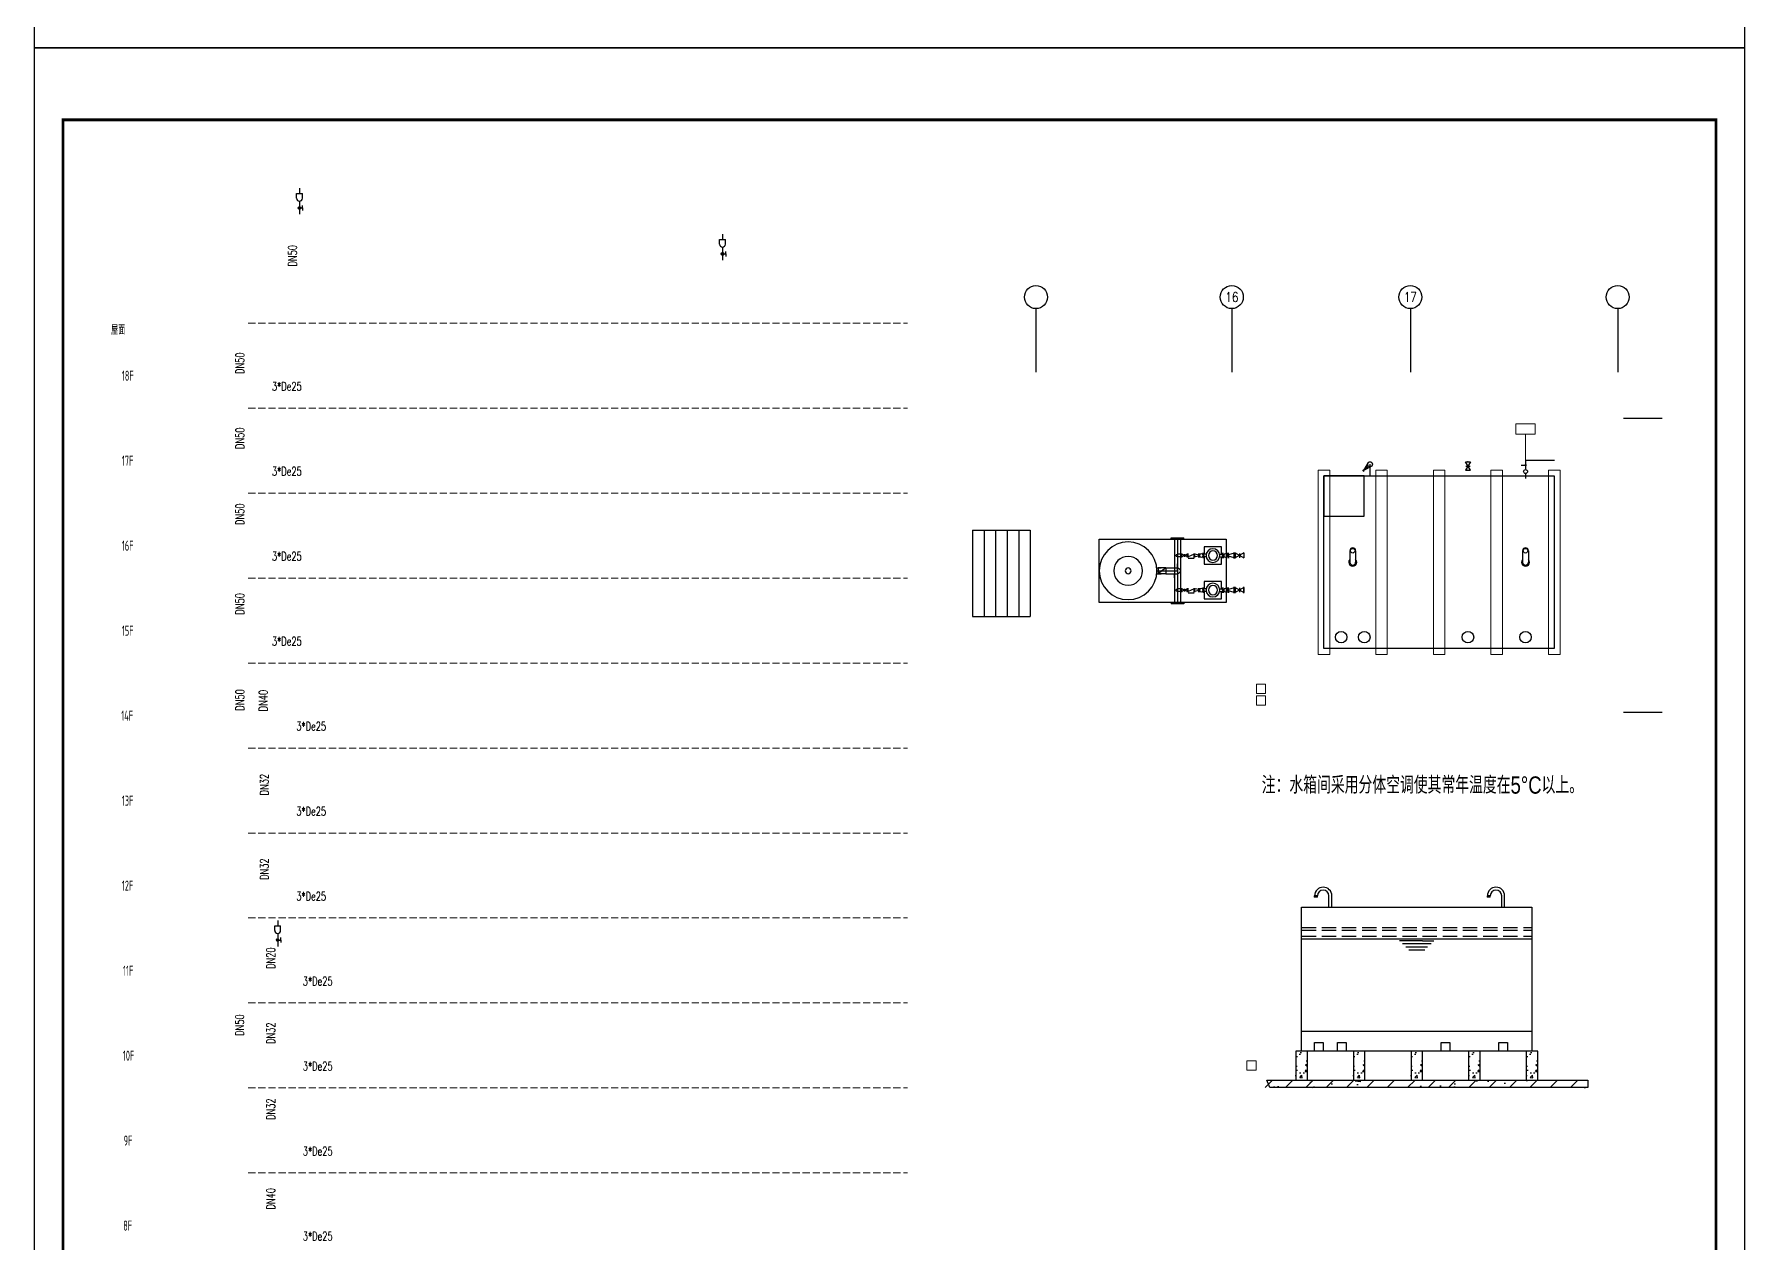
# Model space of a CAD drawing. Extents: x 115549 to 768939, y -502199 to 402497.
# Drawn here: x 181745 to 241145, y -94177 to -52228 of the extents above; entities that cross this region are included whole.
import ezdxf
from ezdxf.enums import TextEntityAlignment as Align

# ---------------------------------------------------------------- set-up
doc = ezdxf.new("R2010")
doc.units = 0
doc.header["$LTSCALE"] = 1000
doc.header["$MEASUREMENT"] = 0
doc.linetypes.add('__DASH', pattern=[0.35, 0.25, -0.1])
doc.linetypes.add('DASH', pattern=[0.35, 0.25, -0.1])
for name, color, linetype in [('AXIS', 3, 'Continuous'), ('AXIS_TEXT', 7, 'Continuous'), ('DET1', 1, 'Continuous'), ('EQUIP_阀门', 7, 'Continuous'), ('G', 3, 'Continuous'), ('Gps-给水设备', 2, 'Continuous'), ('GPS-给水高压', 90, 'Continuous'), ('GPS-设备', 2, 'Continuous'), ('gps-附件', 4, 'Continuous'), ('GPS－标注', 4, 'Continuous'), ('PIPE-双管', 4, 'Continuous'), ('PUB_TEXT', 7, 'Continuous'), ('PUB_TITLE', 4, 'Continuous'), ('S_SURFACE', 6, 'Continuous'), ('TWT_DOTE', 5, 'Continuous'), ('TWT_TEXT', 7, 'Continuous'), ('VALVE_喷淋', 7, 'Continuous'), ('VALVE_废水', 7, 'Continuous'), ('WINDOW', 4, 'Continuous'), ('剪力墙', 252, 'Continuous'), ('填充', 8, 'Continuous'), ('楼板填充', 8, 'Continuous')]:
    doc.layers.add(name, color=color, linetype=linetype)
doc.layers.add('水箱条件', color=6, linetype='Continuous', lineweight=9)
doc.layers.add('给排水', color=6, linetype='Continuous', lineweight=9)
doc.styles.add('_TCH_AXIS', font='COMPLEX', dxfattribs={"bigfont": 'GBCBIG'})
doc.styles.add('_TCH_DIM', font='SIMPLEX', dxfattribs={"bigfont": 'GBCBIG'})
doc.styles.add('COMPLEX', font='COMPLEX')
doc.styles.get("Standard").update_dxf_attribs({"font": 'gbenor.shx', "bigfont": 'gbcbig.shx'})
doc.styles.add('给排水', font='sim.shx', dxfattribs={"width": 0.8, "bigfont": 'hztxt.shx'})

# ---------------------------------------------------------------- blocks, each defined once
blk = doc.blocks.new('*X1063')
at = {"color": 0}
for p, q in [((67765, 41337), (67838, 41410)), ((67846, 41260), (67765, 41341)), ((67766, 41321), (67854, 41409)), ((67828, 41261), (67766, 41323)), ((67861, 41263), (67768, 41356)), ((67769, 41358), (67817, 41406)), ((67770, 41307), (67868, 41405)), ((67874, 41268), (67773, 41369)), ((67776, 41295), (67880, 41399)), ((67799, 41272), (67777, 41294)), ((67885, 41275), (67780, 41380)), ((67784, 41285), (67890, 41391)), ((67894, 41283), (67788, 41389)), ((67793, 41277), (67898, 41382)), ((67902, 41293), (67798, 41397)), ((67804, 41269), (67906, 41371)), ((67908, 41304), (67809, 41403)), ((67816, 41264), (67911, 41359)), ((67913, 41318), (67822, 41408)), ((67830, 41261), (67914, 41345)), ((67915, 41333), (67838, 41410)), ((67848, 41260), (67914, 41327)), ((67913, 41353), (67858, 41408)), ((67872, 41267), (67908, 41303))]:
    blk.add_line(p, q, dxfattribs=at)
blk = doc.blocks.new('$Standard$00000035')
at = {"layer": 'DET1'}
for p, q in [((-121, 856), (121, 856)), ((-121, 663), (-121, 856)), ((121, 663), (121, 856)), ((36, 264), (132, 264)), ((132, 264), (132, 367)), ((132, 264), (132, 161))]:
    blk.add_line(p, q, dxfattribs=at)
blk.add_circle((0, 264), 53.3, dxfattribs=at)
blk.add_arc((0, 663), 121, 180, 0, dxfattribs=at)
at = {"layer": 'G', "linetype": 'Continuous'}
for p, q in [((0, 1075), (0, 856)), ((0, 539), (0, 0))]:
    blk.add_line(p, q, dxfattribs=at)
at = {"layer": 'DET1', "xscale": 0.6826941818217165, "yscale": 0.6826941818217165, "zscale": 0.6826941818217165}
blk.add_blockref('*X1063', (-46313, -27955), dxfattribs=at)
blk = doc.blocks.new('$ATTACHMENT$00000350')
at = {"color": 6, "xscale": 0.7000000000116415, "yscale": 0.7000000000116415, "zscale": 0.7000000000116415}
blk.add_blockref('$Standard$00000035', (0, 0), dxfattribs=at)
blk = doc.blocks.new('_AXISO')
blk.add_circle((0, 0), 0.5)
at = {"layer": 'AXIS_TEXT', "style": 'COMPLEX', "width": 1.041667}
blk.add_attdef('A', text='', height=0.56, dxfattribs=at).set_placement((-0.25, -0.28), (0.25, -0.28), align=Align.FIT)
blk = doc.blocks.new('fsdfrew')
at = {"layer": '水箱条件'}
for points in [[(3534011, 801065), (3534211, 801065), (3534211, 797865), (3534011, 797865)], [(3535011, 801065), (3535211, 801065), (3535211, 797865), (3535011, 797865)], [(3536011, 801065), (3536211, 801065), (3536211, 797865), (3536011, 797865)], [(3537011, 801065), (3537211, 801065), (3537211, 797865), (3537011, 797865)], [(3538011, 801065), (3538211, 801065), (3538211, 797865), (3538011, 797865)], [(3538111, 800965), (3538111, 797965), (3534111, 797965), (3534111, 800965)]]:
    blk.add_lwpolyline(points, close=True, dxfattribs=at)
blk = doc.blocks.new('$VALVE$00000296')
for points in [[(-125, 72), (-125, -72), (125, 72), (125, -72), (-125, 72)], [(0, 60), (0, -64)]]:
    blk.add_lwpolyline(points)
for p in [(-125, 0), (125, 0)]:
    blk.add_point(p)
blk = doc.blocks.new('$VALVE$00000642')
for p, q in [((-0.87, 0.5), (0.87, 0.5)), ((-0.87, 0.5), (0.87, -0.5)), ((-0.87, 0.5), (-0.87, -0.5)), ((0.87, 0.5), (0.87, -0.5)), ((-0.87, -0.5), (0.87, -0.5))]:
    blk.add_line(p, q)
at = {"const_width": 0.146}
blk.add_lwpolyline([(-0.07, 0, 1), (0.07, 0, 1)], format="xyb", close=True, dxfattribs=at)
for p in [(-0.87, 0), (0.87, 0)]:
    blk.add_point(p)
at = {"color": 7, "flags": 9}
for tag in ['YSIZE', 'XSIZE']:
    blk.add_attdef(tag, (0, 0), '', height=0.00347, dxfattribs=at)
blk = doc.blocks.new('fiojfr')
at = {"layer": 'PIPE-双管'}
for p, q in [((732, 0), (732, 22)), ((952, 22), (732, 22)), ((952, 0), (732, 0)), ((792, 0), (792, -1100)), ((892, 0), (892, -1100)), ((952, 0), (952, 22)), ((792, -430), (792, -670)), ((1048, -500), (842, -500)), ((892, -430), (892, -500)), ((1203, -500), (1129, -500)), ((1048, -600), (842, -600)), ((892, -670), (892, -600)), ((1203, -600), (1129, -600)), ((732, -1100), (952, -1100)), ((732, -1100), (732, -1122)), ((732, -1122), (952, -1122)), ((952, -1100), (952, -1122))]:
    blk.add_line(p, q, dxfattribs=at)
at = {"layer": 'TWT_DOTE'}
for p, q in [((842, 0), (842, -1100)), ((842, -550), (842, -430)), ((842, -550), (842, -670)), ((1200, -550), (846, -550))]:
    blk.add_line(p, q, dxfattribs=at)
at = {"layer": 'WINDOW'}
blk.add_lwpolyline([(0, 0), (0, -1100), (2200, -1100), (2200, 0)], close=True, dxfattribs=at)
at = {"layer": '剪力墙', "color": 3}
for p, q in [((-311, -240, 0), (-311, -327, 0)), ((-311, -240, 0), (-311, -327, 0)), ((-161, -240, 0), (-311, -327, 0)), ((-311, -240, 0), (-161, -327, 0)), ((-236, -248, 0), (-236, -322, 0)), ((-161, -339, 0), (-161, -230, 0)), ((-161, -240, 0), (-161, -327, 0)), ((-144, -339, 0), (-144, -230, 0)), ((-144, -230, 0), (-144, -339, 0)), ((-144, -230, 0), (-144, -339, 0)), ((-144, -243, 0), (-43, -273, 0)), ((-144, -326, 0), (-43, -297, 0)), ((-43, -285), (-43, -240)), ((-43, -320, 0), (-43, -249, 0)), ((-43, -285), (-43, -330)), ((-32, -285), (-32, -240)), ((-32, -285), (-32, -330)), ((50, -285), (50, -240)), ((50, -285), (50, -330)), ((62, -285), (62, -240)), ((110, -261), (62, -261)), ((62, -285), (62, -330)), ((344, -261), (384, -261)), ((384, -285), (384, -240)), ((384, -285), (384, -330)), ((396, -285), (396, -240)), ((396, -285), (396, -330)), ((462, -285), (462, -250)), ((462, -319), (462, -250)), ((473, -285), (473, -250)), ((473, -319), (473, -250)), ((473, -276), (543, -261)), ((473, -294), (543, -308)), ((543, -319), (543, -250)), ((555, -319), (555, -250)), ((555, -261), (656, -308)), ((656, -319), (656, -250)), ((667, -319), (667, -250)), ((667, -308), (768, -261)), ((667, -261), (768, -308)), ((718, -308), (718, -261)), ((768, -319), (768, -250)), ((780, -319), (780, -250)), ((780, -261), (842, -261)), ((816, -261), (842, -261)), ((816, -261), (842, -261)), ((110, -308), (62, -308)), ((344, -308), (384, -308)), ((555, -336), (658, -336)), ((780, -308), (842, -308)), ((816, -308), (842, -308)), ((816, -308), (842, -308)), ((-311, -939, 0), (-311, -830, 0)), ((-311, -840, 0), (-311, -927, 0)), ((-311, -840, 0), (-311, -927, 0)), ((-311, -840, 0), (-161, -927, 0)), ((-161, -840, 0), (-311, -927, 0)), ((-236, -848, 0), (-236, -922, 0)), ((-161, -939, 0), (-161, -830, 0)), ((-161, -840, 0), (-161, -927, 0)), ((-144, -830, 0), (-144, -939, 0)), ((-144, -830, 0), (-144, -939, 0)), ((-144, -939, 0), (-144, -830, 0)), ((-144, -843, 0), (-43, -873, 0)), ((-43, -885), (-43, -840)), ((-43, -920, 0), (-43, -849, 0)), ((-43, -885), (-43, -930)), ((-32, -885), (-32, -840)), ((-32, -885), (-32, -930)), ((50, -885), (50, -840)), ((50, -885), (50, -930)), ((62, -885), (62, -840)), ((110, -861), (62, -861)), ((62, -885), (62, -930)), ((344, -861), (384, -861)), ((384, -885), (384, -840)), ((384, -885), (384, -930)), ((396, -885), (396, -840)), ((396, -885), (396, -930)), ((462, -919), (462, -850)), ((462, -885), (462, -850)), ((473, -919), (473, -850)), ((473, -885), (473, -850)), ((473, -876), (543, -861)), ((543, -919), (543, -850)), ((555, -919), (555, -850)), ((555, -861), (656, -908)), ((656, -919), (656, -850)), ((667, -919), (667, -850)), ((667, -861), (768, -908)), ((667, -908), (768, -861)), ((718, -908), (718, -861)), ((768, -919), (768, -850)), ((780, -919), (780, -850)), ((780, -861), (842, -861)), ((816, -861), (842, -861)), ((816, -861), (842, -861)), ((-144, -926, 0), (-43, -897, 0)), ((110, -908), (62, -908)), ((344, -908), (384, -908)), ((473, -894), (543, -908)), ((555, -936), (658, -936)), ((780, -907), (842, -907)), ((816, -907), (842, -907)), ((816, -907), (842, -907))]:
    blk.add_line(p, q, dxfattribs=at)
for points in [[(77, -261), (77, -135), (377, -135), (377, -261)], [(377, -308), (377, -435), (77, -435), (77, -308)], [(77, -861), (77, -735), (377, -735), (377, -861)], [(377, -908), (377, -1035), (77, -1035), (77, -908)]]:
    blk.add_lwpolyline(points, dxfattribs=at)
for points in [[(658, -336, 0, 10, 0), (627, -336, 10, 10, 0)], [(658, -936, 0, 10, 0), (627, -936, 10, 10, 0)]]:
    blk.add_lwpolyline(points, format="xyseb", dxfattribs=at)
for centre, radius in [((9, -285), 30), ((227, -285), 119), ((227, -285), 79.8), ((428, -285), 30), ((1700, -550), 500), ((1700, -550), 250), ((1700, -550), 50), ((9, -885), 30), ((227, -885), 119), ((227, -885), 79.8), ((428, -885), 30)]:
    blk.add_circle(centre, radius, dxfattribs=at)
for centre, radius, start, end in [((842, -285), 23.4, 270, 90), ((842, -550), 50, 90, 270), ((842, -884), 23.4, 270, 90)]:
    blk.add_arc(centre, radius, start, end, dxfattribs=at)
at = {"layer": 'EQUIP_阀门', "xscale": 75.05553499469534, "yscale": 100, "zscale": 75.05553499469534}
blk.add_blockref('$VALVE$00000642', (1113, -550), dxfattribs=at)
blk = doc.blocks.new('gsgth')
for p, q in [((1283174, -67716), (1283212, -67678)), ((1283318, -67822), (1283193, -67697)), ((1283318, -67822), (1283193, -67697)), ((1283318, -67917), (1283193, -67697)), ((1283413, -67822), (1283193, -67697))]:
    blk.add_line(p, q)
blk.add_circle((1283366, -67870), 67.2)
blk = doc.blocks.new('gsdhydj')
at = {"rotation": 270}
blk.add_blockref('gsgth', (1351630, 1215639), dxfattribs=at)
blk = doc.blocks.new('1')
for p, q in [((341980, 153948), (342980, 153948)), ((341980, 152448), (342980, 152448))]:
    blk.add_line(p, q)
for points in [[(352080, 154891), (352080, 151891), (348080, 151891), (348080, 154891)], [(346380, 152692), (344180, 152692), (344180, 153792), (346380, 153792)]]:
    blk.add_lwpolyline(points, close=True)
for points in [[(341980, 153948), (341980, 152448)], [(342180, 153948), (342180, 152448)], [(342380, 153948), (342380, 152448)], [(342580, 153948), (342580, 152448)], [(342780, 153948), (342780, 152448)], [(342980, 153948), (342980, 152448)]]:
    blk.add_lwpolyline(points)
for centre in [(348380, 152091), (348780, 152091), (350580, 152091), (351580, 152091)]:
    blk.add_circle(centre, 100)
at = {"layer": 'AXIS'}
for p, q in [((343080, 157793), (343080, 156691)), ((346480, 157793), (346480, 156691)), ((349580, 157793), (349580, 156691)), ((353180, 157793), (353180, 156691)), ((353280, 155891), (353954, 155891)), ((353280, 150791), (353954, 150791))]:
    blk.add_line(p, q, dxfattribs=at)
at = {"layer": 'Gps-给水设备'}
for p, q in [((348530, 153591), (348530, 153391)), ((348630, 153591), (348630, 153391)), ((351530, 153591), (351530, 153391)), ((351630, 153591), (351630, 153391))]:
    blk.add_line(p, q, dxfattribs=at)
for centre, radius, start, end in [((348580, 153591), 50, 0, 180), ((351580, 153591), 50, 0, 180), ((348580, 153391), 70, 135.5847, 44.4153), ((348580, 153391), 50, 180, 0), ((351580, 153391), 70, 135.5847, 44.4153), ((351580, 153391), 50, 180, 0)]:
    blk.add_arc(centre, radius, start, end, dxfattribs=at)
at = {"layer": 'GPS-给水高压', "color": 90}
blk.add_line((348880, 154891), (348880, 155091), dxfattribs=at)
at = {"layer": 'gps-附件'}
for centre in [(348580, 153591), (351580, 153591)]:
    blk.add_circle(centre, 40, dxfattribs=at)
at = {"layer": 'VALVE_喷淋'}
for p, q in [((351505, 155078, 15), (351580, 155078, 15)), ((352083, 155155, 8), (351580, 155155, 8)), ((351580, 155155, 8), (351580, 155005, 22)), ((351580, 154925, 29), (351580, 154846, 36))]:
    blk.add_line(p, q, dxfattribs=at)
for centre, radius in [((351580, 155078, 15), 11.3), ((351580, 154965, 25), 35)]:
    blk.add_circle(centre, radius, dxfattribs=at)
at = {"layer": '填充'}
blk.add_lwpolyline([(348780, 154891), (348080, 154891), (348080, 154191), (348780, 154191)], close=True, dxfattribs=at)
at = {"layer": '给排水'}
blk.add_line((351580, 155155, 8), (351580, 155615, -53), dxfattribs=at)
at = {"layer": '给排水', "elevation": 36}
blk.add_lwpolyline([(351413, 155615), (351747, 155615), (351747, 155791), (351413, 155791)], close=True, dxfattribs=at)
at = {"layer": '给排水'}
for points in [[(346907, 151111), (347067, 151111), (347067, 151273), (346907, 151273)], [(346907, 150911), (347067, 150911), (347067, 151072), (346907, 151072)]]:
    blk.add_lwpolyline(points, close=True, dxfattribs=at)
at = {"xscale": -1}
blk.add_blockref('fiojfr', (346380, 153792), dxfattribs=at)
at = {"layer": 'AXIS', "xscale": 400, "yscale": 400, "zscale": 400}
for p in [(343080, 157993), (353180, 157993)]:
    blk.add_blockref('_AXISO', p, dxfattribs=at)
at = {"layer": 'AXIS'}
ref = blk.add_blockref('_AXISO', (346480, 157993), dxfattribs=dict(at, xscale=400, yscale=400, zscale=400))
ref.add_attrib('A', '16', dxfattribs={"layer": 'AXIS_TEXT', "height": 164.2, "style": '_TCH_AXIS'}).set_placement((346367, 157911), (346594, 157911), align=Align.FIT)
ref = blk.add_blockref('_AXISO', (349580, 157993), dxfattribs=dict(at, xscale=400, yscale=400, zscale=400))
ref.add_attrib('A', '17', dxfattribs={"layer": 'AXIS_TEXT', "height": 164.2, "style": '_TCH_AXIS'}).set_placement((349466, 157911), (349693, 157911), align=Align.FIT)
at = {"layer": 'VALVE_喷淋', "xscale": 0.6399999998975545, "yscale": 0.6399999998975545, "zscale": 0.6399999998975545, "rotation": 180}
blk.add_blockref('gsdhydj', (1170486, 111746, -1500), dxfattribs=at)
at = {"layer": 'VALVE_废水', "xscale": 0.6, "yscale": -0.6, "zscale": 0.6, "rotation": 270.0000000002431}
blk.add_blockref('$VALVE$00000296', (350580, 155061), dxfattribs=at)
at = {"layer": '填充', "xscale": -1}
blk.add_blockref('fsdfrew', (3886191, -646074), dxfattribs=at)
at = {"layer": 'TWT_TEXT', "style": '给排水', "width": 0.8}
blk.add_text('注：水箱间采用分体空调使其常年温度在5°C以上。', height=300, dxfattribs=at).set_placement((347000, 149374))
blk = doc.blocks.new('4')
at = {"layer": 'S_SURFACE'}
h = blk.add_hatch(dxfattribs=at)
h.set_pattern_fill('混凝土', color=252, scale=50, style=0)
h.set_pattern_definition([(50, (-2046968.7, 220705.8), (358.63009, -31.376067), [37.5, -412.5]), (355, (-2046968.7, 220705.8), (-69.375667, 376.096067), [30, -330]), (100.4514, (-2046938.8, 220703.2), (289.25469, 344.71977), [31.870095, -350.571056]), (46.1842, (-2046968.7, 220805.8), (533.620524, -82.75951), [56.25, -618.75]), (96.6356, (-2046924.23, 220798.9), (467.33135, 487.05894), [47.80514, -525.8565]), (351.1842, (-2046968.7, 220805.8), (467.33097, 487.0593), [45, -495]), (21, (-2046918.7, 220780.8), (298.453526, -201.309445), [37.5, -412.5]), (326, (-2046918.7, 220780.8), (121.657666, 362.57502), [30, -330]), (71.4514, (-2046893.83, 220764.04), (420.111314, 161.26525), [31.870095, -350.571056]), (37.5, (-2046968.7, 220705.81), (6.079928, 166.446927), [0, -326, 0, -335, 0, -331.25]), (7.5, (-2046968.7, 220705.81), (131.534769, 197.205856), [0, -191, 0, -318.5, 0, -126.25]), (327.5, (-2047080.2, 220705.81), (266.911218, -11.277436), [0, -125, 0, -390, 0, -517.5]), (317.5, (-2047130.2, 220705.81), (291.593085, 50.052491), [0, -162.5, 0, -259, 0, -367.5])])
h.paths.add_polyline_path([(323528, 55142), (323728, 55142), (323728, 54642), (323528, 54642)])
h = blk.add_hatch(dxfattribs=at)
h.set_pattern_fill('混凝土', color=252, scale=50, style=0)
h.set_pattern_definition([(50, (-2045968.7, 220705.8), (358.63009, -31.376067), [37.5, -412.5]), (355, (-2045968.7, 220705.8), (-69.375667, 376.096067), [30, -330]), (100.4514, (-2045938.8, 220703.2), (289.25469, 344.71977), [31.870095, -350.571056]), (46.1842, (-2045968.7, 220805.8), (533.620524, -82.75951), [56.25, -618.75]), (96.6356, (-2045924.23, 220798.9), (467.33135, 487.05894), [47.80514, -525.8565]), (351.1842, (-2045968.7, 220805.8), (467.33097, 487.0593), [45, -495]), (21, (-2045918.7, 220780.8), (298.453526, -201.309445), [37.5, -412.5]), (326, (-2045918.7, 220780.8), (121.657666, 362.57502), [30, -330]), (71.4514, (-2045893.83, 220764.04), (420.111314, 161.26525), [31.870095, -350.571056]), (37.5, (-2045968.7, 220705.81), (6.079928, 166.446927), [0, -326, 0, -335, 0, -331.25]), (7.5, (-2045968.7, 220705.81), (131.534769, 197.205856), [0, -191, 0, -318.5, 0, -126.25]), (327.5, (-2046080.2, 220705.81), (266.911218, -11.277436), [0, -125, 0, -390, 0, -517.5]), (317.5, (-2046130.2, 220705.81), (291.593085, 50.052491), [0, -162.5, 0, -259, 0, -367.5])])
h.paths.add_polyline_path([(324528, 55142), (324728, 55142), (324728, 54642), (324528, 54642)])
h = blk.add_hatch(dxfattribs=at)
h.set_pattern_fill('混凝土', color=252, scale=50, style=0)
h.set_pattern_definition([(50, (-2044968.7, 220705.8), (358.63009, -31.376067), [37.5, -412.5]), (355, (-2044968.7, 220705.8), (-69.375667, 376.096067), [30, -330]), (100.4514, (-2044938.8, 220703.2), (289.25469, 344.71977), [31.870095, -350.571056]), (46.1842, (-2044968.7, 220805.8), (533.620524, -82.75951), [56.25, -618.75]), (96.6356, (-2044924.23, 220798.9), (467.33135, 487.05894), [47.80514, -525.8565]), (351.1842, (-2044968.7, 220805.8), (467.33097, 487.0593), [45, -495]), (21, (-2044918.7, 220780.8), (298.453526, -201.309445), [37.5, -412.5]), (326, (-2044918.7, 220780.8), (121.657666, 362.57502), [30, -330]), (71.4514, (-2044893.83, 220764.04), (420.111314, 161.26525), [31.870095, -350.571056]), (37.5, (-2044968.7, 220705.81), (6.079928, 166.446927), [0, -326, 0, -335, 0, -331.25]), (7.5, (-2044968.7, 220705.81), (131.534769, 197.205856), [0, -191, 0, -318.5, 0, -126.25]), (327.5, (-2045080.2, 220705.81), (266.911218, -11.277436), [0, -125, 0, -390, 0, -517.5]), (317.5, (-2045130.2, 220705.81), (291.593085, 50.052491), [0, -162.5, 0, -259, 0, -367.5])])
h.paths.add_polyline_path([(325528, 55142), (325728, 55142), (325728, 54642), (325528, 54642)])
h = blk.add_hatch(dxfattribs=at)
h.set_pattern_fill('混凝土', color=252, scale=50, style=0)
h.set_pattern_definition([(50, (-2043968.7, 220705.8), (358.63009, -31.376067), [37.5, -412.5]), (355, (-2043968.7, 220705.8), (-69.375667, 376.096067), [30, -330]), (100.4514, (-2043938.8, 220703.2), (289.25469, 344.71977), [31.870095, -350.571056]), (46.1842, (-2043968.7, 220805.8), (533.620524, -82.75951), [56.25, -618.75]), (96.6356, (-2043924.23, 220798.9), (467.33135, 487.05894), [47.80514, -525.8565]), (351.1842, (-2043968.7, 220805.8), (467.33097, 487.0593), [45, -495]), (21, (-2043918.7, 220780.8), (298.453526, -201.309445), [37.5, -412.5]), (326, (-2043918.7, 220780.8), (121.657666, 362.57502), [30, -330]), (71.4514, (-2043893.83, 220764.04), (420.111314, 161.26525), [31.870095, -350.571056]), (37.5, (-2043968.7, 220705.81), (6.079928, 166.446927), [0, -326, 0, -335, 0, -331.25]), (7.5, (-2043968.7, 220705.81), (131.534769, 197.205856), [0, -191, 0, -318.5, 0, -126.25]), (327.5, (-2044080.2, 220705.81), (266.911218, -11.277436), [0, -125, 0, -390, 0, -517.5]), (317.5, (-2044130.2, 220705.81), (291.593085, 50.052491), [0, -162.5, 0, -259, 0, -367.5])])
h.paths.add_polyline_path([(326528, 55142), (326728, 55142), (326728, 54642), (326528, 54642)])
h = blk.add_hatch(dxfattribs=at)
h.set_pattern_fill('混凝土', color=252, scale=50, style=0)
h.set_pattern_definition([(50, (-2042968.7, 220705.8), (358.63009, -31.376067), [37.5, -412.5]), (355, (-2042968.7, 220705.8), (-69.375667, 376.096067), [30, -330]), (100.4514, (-2042938.8, 220703.2), (289.25469, 344.71977), [31.870095, -350.571056]), (46.1842, (-2042968.7, 220805.8), (533.620524, -82.75951), [56.25, -618.75]), (96.6356, (-2042924.23, 220798.9), (467.33135, 487.05894), [47.80514, -525.8565]), (351.1842, (-2042968.7, 220805.8), (467.33097, 487.0593), [45, -495]), (21, (-2042918.7, 220780.8), (298.453526, -201.309445), [37.5, -412.5]), (326, (-2042918.7, 220780.8), (121.657666, 362.57502), [30, -330]), (71.4514, (-2042893.83, 220764.04), (420.111314, 161.26525), [31.870095, -350.571056]), (37.5, (-2042968.7, 220705.81), (6.079928, 166.446927), [0, -326, 0, -335, 0, -331.25]), (7.5, (-2042968.7, 220705.81), (131.534769, 197.205856), [0, -191, 0, -318.5, 0, -126.25]), (327.5, (-2043080.2, 220705.81), (266.911218, -11.277436), [0, -125, 0, -390, 0, -517.5]), (317.5, (-2043130.2, 220705.81), (291.593085, 50.052491), [0, -162.5, 0, -259, 0, -367.5])])
h.paths.add_polyline_path([(327528, 55142), (327728, 55142), (327728, 54642), (327528, 54642)])
at = {"layer": '楼板填充'}
h = blk.add_hatch(dxfattribs=at)
h.set_pattern_fill('钢筋混凝土', color=256, scale=100, style=0)
h.set_pattern_definition([(45, (-2059147.23, 220905.81), (-176.776695, 176.776695), []), (50, (-2059147.2, 220905.8), (717.26018, -62.75213), [75, -825]), (355, (-2059147.2, 220905.8), (-138.75133, 752.19213), [60, -660]), (100.4514, (-2059087.46, 220900.6), (578.50938, 689.43954), [63.7402, -701.14211]), (46.1842, (-2059147.2, 221105.8), (1067.24105, -165.519), [112.5, -1237.5]), (96.6356, (-2059058.3, 221092), (934.6627, 974.11787), [95.6103, -1051.713]), (351.1842, (-2059147.2, 221105.8), (934.66195, 974.1186), [90, -990]), (21, (-2059047.2, 221055.8), (596.90705, -402.61889), [75, -825]), (326, (-2059047.2, 221055.8), (243.31533, 725.15005), [60, -660]), (71.4514, (-2058997.5, 221022.26), (840.22263, 322.5305), [63.7402, -701.14211]), (37.5, (-2059147.23, 220905.81), (12.159855, 332.893854), [0, -652, 0, -670, 0, -662.5]), (7.5, (-2059147.23, 220905.8), (263.06954, 394.41171), [0, -382, 0, -637, 0, -252.5]), (327.5, (-2059370.23, 220905.8), (533.822436, -22.554872), [0, -250, 0, -780, 0, -1035]), (317.5, (-2059470.23, 220905.8), (583.18617, 100.10498), [0, -325, 0, -518, 0, -735])])
h.paths.add_polyline_path([(328597, 54514), (328597, 54642), (322825, 54642), (322875, 54514)])
at = {"color": 7}
for p, q in [((323628, 55492, -4500), (327628, 55492, -4500)), ((327728, 55142, -4500), (323528, 55142, -4500))]:
    blk.add_line(p, q, dxfattribs=at)
at = {"color": 252}
for p, q in [((323528, 55142, -4500), (323528, 54642, -4500)), ((323728, 54642, -4500), (323728, 55142, -4500)), ((324528, 55142, -4500), (324528, 54642, -4500)), ((324728, 54642, -4500), (324728, 55142, -4500)), ((325528, 55142, -4500), (325528, 54642, -4500)), ((325728, 54642, -4500), (325728, 55142, -4500)), ((326528, 55142, -4500), (326528, 54642, -4500)), ((326728, 54642, -4500), (326728, 55142, -4500)), ((327528, 55142, -4500), (327528, 54642, -4500)), ((327728, 54642, -4500), (327728, 55142, -4500)), ((327728, 54642, -4500), (327728, 55142, -4500))]:
    blk.add_line(p, q, dxfattribs=at)
at = {"layer": 'AXIS'}
for p, q in [((323903, 57815, -4500), (323853, 57840, -4500)), ((323853, 57815, -4500), (323903, 57840, -4500)), ((323903, 57840, -4500), (323853, 57840, -4500)), ((323853, 57815, -4500), (323853, 57840, -4500)), ((323903, 57815, -4500), (323853, 57815, -4500)), ((323903, 57815, -4500), (323903, 57840, -4500)), ((324103, 57642, -4500), (324103, 57840, -4500)), ((324153, 57642, -4500), (324153, 57840, -4500)), ((326903, 57815, -4500), (326853, 57840, -4500)), ((326853, 57815, -4500), (326903, 57840, -4500)), ((326903, 57840, -4500), (326853, 57840, -4500)), ((326853, 57815, -4500), (326853, 57840, -4500)), ((326903, 57815, -4500), (326853, 57815, -4500)), ((326903, 57815, -4500), (326903, 57840, -4500)), ((327103, 57642, -4500), (327103, 57840, -4500)), ((327153, 57642, -4500), (327153, 57840, -4500))]:
    blk.add_line(p, q, dxfattribs=at)
for centre, radius in [((324003, 57840, -4500), 150), ((324003, 57840, -4500), 100), ((327003, 57840, -4500), 150), ((327003, 57840, -4500), 100)]:
    blk.add_arc(centre, radius, 0, 180, dxfattribs=at)
at = {"layer": 'GPS-设备', "linetype": 'DASH'}
for p, q in [((323628, 57291, -4500), (327628, 57291, -4500)), ((323628, 57241, -4500), (327628, 57241, -4500)), ((323628, 57141, -4500), (327628, 57141, -4500))]:
    blk.add_line(p, q, dxfattribs=at)
at = {"layer": 'GPS-设备'}
for p, q in [((323628, 57092, -4500), (327628, 57092, -4500)), ((325530, 57057, -4500), (325330, 57057, -4500)), ((325726, 57057, -4500), (325530, 57057, -4500)), ((325726, 57057, -4500), (325926, 57057, -4500)), ((325877, 57008, -4500), (325379, 57008, -4500)), ((325816, 56947, -4500), (325440, 56947, -4500)), ((325767, 56898, -4500), (325489, 56898, -4500))]:
    blk.add_line(p, q, dxfattribs=at)
at = {"layer": 'GPS-设备', "elevation": -4500}
blk.add_lwpolyline([(323628, 57642), (327628, 57642), (327628, 55142), (323628, 55142)], close=True, dxfattribs=at)
at = {"layer": 'GPS－标注'}
for points in [[(323852, 55292), (324004, 55292), (324004, 55142), (323852, 55142)], [(324252, 55292), (324404, 55292), (324404, 55142), (324252, 55142)]]:
    blk.add_lwpolyline(points, close=True, dxfattribs=at)
at = {"layer": 'GPS－标注', "elevation": -4500}
for points in [[(326052, 55292), (326204, 55292), (326204, 55142), (326052, 55142)], [(327052, 55292), (327204, 55292), (327204, 55142), (327052, 55142)]]:
    blk.add_lwpolyline(points, close=True, dxfattribs=at)
at = {"layer": '楼板填充', "elevation": -4500}
blk.add_lwpolyline([(328597, 54642), (328597, 54514), (323075, 54514), (323025, 54642), (328597, 54642)], dxfattribs=at)
at = {"layer": '给排水', "elevation": -4500}
blk.add_lwpolyline([(322679, 54811), (322838, 54811), (322838, 54973), (322679, 54973)], close=True, dxfattribs=at)

msp = doc.modelspace()

# ---------------------------------------------------------------- linework, layer by layer
at = {"layer": 'PUB_TITLE'}
for points in [[(181745.2, 31397.5), (181745.2, -52702.5), (241145.2, -52702.5), (241145.2, 31397.5)], [(181745.2, -52702.5), (181745.2, -136802.5), (241145.2, -136802.5), (241145.2, -52702.5)]]:
    msp.add_lwpolyline(points, close=True, dxfattribs=at)
at = {"layer": 'PUB_TITLE', "const_width": 100}
msp.add_lwpolyline([(182745.2, -55202.5), (182745.2, -135802.5), (240145.2, -135802.5), (240145.2, -55202.5)], close=True, dxfattribs=at)
at = {"layer": '给排水', "color": 6, "linetype": '__DASH'}
for p, q in [((189177.3, -62253.8), (212068, -62253.8)), ((189177.3, -65203.8), (212068, -65203.8)), ((189177.3, -68153.8), (212068, -68153.8)), ((189177.3, -71103.8), (212068, -71103.8)), ((189177.3, -74053.8), (212068, -74053.8)), ((189177.3, -77003.8), (212068, -77003.8)), ((189177.3, -79953.8), (212068, -79953.8)), ((189177.3, -82903.8), (212068, -82903.8)), ((189177.3, -85853.8), (212068, -85853.8)), ((189177.3, -88803.8), (212068, -88803.8)), ((189177.3, -91753.8), (212068, -91753.8))]:
    msp.add_line(p, q, dxfattribs=at)

# ---------------------------------------------------------------- block references
for name, p, xscale, yscale, zscale in [('$ATTACHMENT$00000350', (190955, -58478.3), 1.200000000186265, 1.200000000186265, 1.200000000186265), ('$ATTACHMENT$00000350', (205645.3, -60073.8), 1.200000000186265, 1.200000000186265, 1.200000000186265), ('1', (-469628.6, -377336.8), 2, 2, 2), ('4', (-421500.1, -197813.7), 2, 2, 2), ('$ATTACHMENT$00000350', (190199.9, -83892), 1.200000000186265, 1.200000000186265, 1.200000000186265)]:
    msp.add_blockref(name, p, dxfattribs=dict(xscale=xscale, yscale=yscale, zscale=zscale))

# ---------------------------------------------------------------- texts
at = {"layer": 'PUB_TEXT', "width": 0.7}
for s, p in [('屋面', (184415.3, -62656.8)), ('18F', (184787.7, -64255.8)), ('17F', (184787.7, -67205.8)), ('16F', (184787.7, -70155.8)), ('15F', (184787.7, -73105.8)), ('14F', (184767.3, -76055.8)), ('13F', (184787.7, -79005.8)), ('12F', (184787.7, -81955.8)), ('11F', (184828.5, -84905.8)), ('10F', (184822.7, -87855.8)), ('9F', (184851.5, -90805.8)), ('8F', (184837.3, -93755.8))]:
    msp.add_text(s, height=350, rotation=360, dxfattribs=at).set_placement(p)
at = {"layer": 'TWT_TEXT', "style": '_TCH_DIM', "width": 0.705882}
for s, height, p in [('DN50', 297.5, (190864.2, -60289.6)), ('DN50', 297.5, (189036.9, -64021.7)), ('DN50', 297.5, (189036.9, -66626.5)), ('DN50', 297.5, (189036.9, -69263.5)), ('DN50', 300, (189036.9, -72377.9)), ('DN50', 297.5, (189036.9, -75710.5)), ('DN40', 297.5, (189848.1, -75733)), ('DN32', 297.5, (189883.6, -78649.8)), ('DN32', 297.5, (189883.6, -81583.8)), ('DN20', 297.5, (190109.1, -84671.7)), ('DN50', 297.5, (189030.1, -86994.1)), ('DN32', 297.5, (190109.1, -87276.5)), ('DN32', 297.5, (190109.1, -89913.5)), ('DN40', 300, (190109.1, -93027.9))]:
    msp.add_text(s, height=height, rotation=90, dxfattribs=at).set_placement(p)
for p in [(190000.3, -64596.6), (190000.3, -67546.6), (190000.3, -70496.6), (190000.3, -73446.6), (190847, -76396.6), (190847, -79346.6), (190847, -82296.6), (191072.5, -85246.6), (191072.5, -88196.6), (191072.5, -91146.6), (191072.5, -94096.6)]:
    msp.add_text('3*De25', height=297.5, dxfattribs=at).set_placement(p)

doc.saveas('drawing.dxf')
